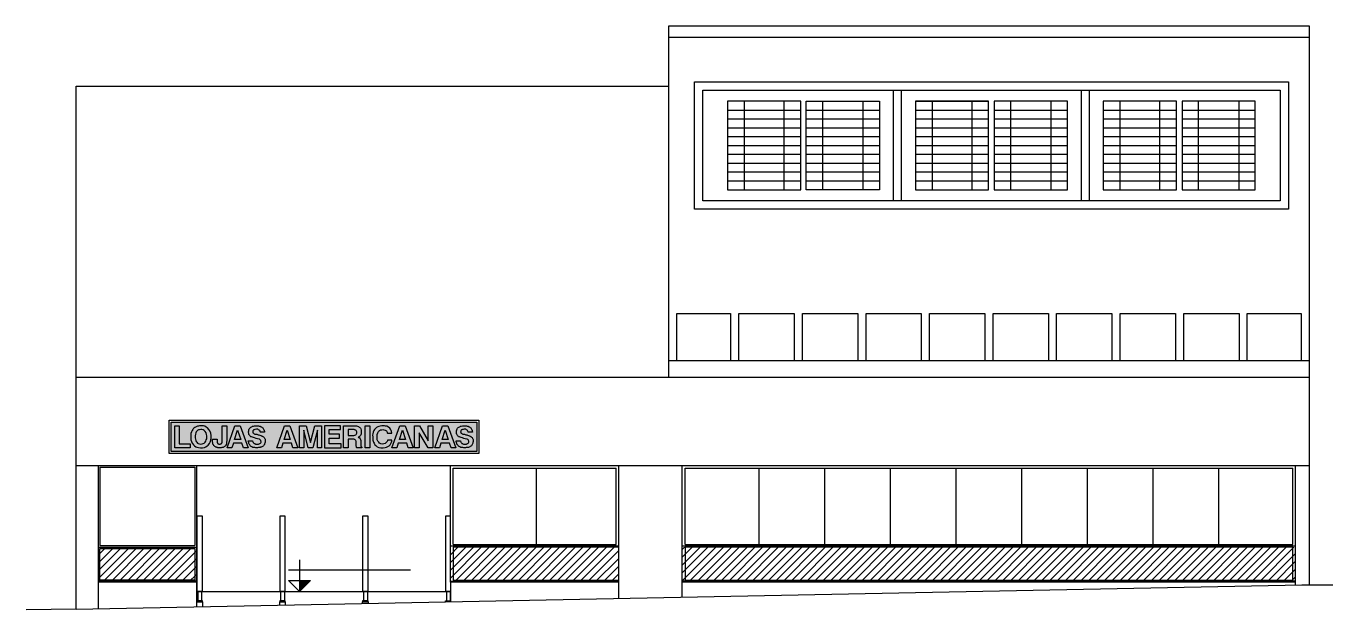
# Model space of a CAD drawing. Header units: metres. Extents: x -367 to 368, y -238 to 223.
# Drawn here: x -173.23 to -149.58, y -100.45 to -89.89 of the extents above; entities that cross this region are included whole.
import ezdxf
from ezdxf.enums import TextEntityAlignment as Align

# ---------------------------------------------------------------- set-up
doc = ezdxf.new("R2010")
doc.units = ezdxf.units.M
doc.linetypes.add('DIVIDE', pattern=[31.75, 12.7, -6.35, 0, -6.35, 0, -6.35])
doc.layers.add('ELE-INSTALAÇÕES', color=160, linetype='Continuous')
doc.layers.add('LA_BAU_BASES GERAIS_R00$0$base', color=253, linetype='Continuous')
doc.styles.add('LA_BAU_BASES GERAIS_R00$0$R60-125-RS', font='romans.shx', dxfattribs={"height": 0.19})
doc.styles.add('LA_BAU_BASES GERAIS_R00$0$R80-100-RS', font='romans.shx', dxfattribs={"height": 0.203})
pattern_1 = [(45, (50, -100), (-0.07071068, 0.07071068), [])]

# ---------------------------------------------------------------- blocks, each defined once
blk = doc.blocks.new('LA_BAU_BASES GERAIS_R00$0$SIMB-INICA-NÍVEL 100')
blk.add_hatch(color=256).paths.add_polyline_path([(2, 2), (0, 2), (0, 0)])
for p, q in [((0, 5.71), (0, 0)), ((-2, 3.9), (20.07, 3.9)), ((-2, 2), (2, 2))]:
    blk.add_line(p, q)
blk.add_lwpolyline([(-2, 2), (0, 0), (2, 2)])
blk = doc.blocks.new('LA_BAU_BASES GERAIS_R00')
at = {"layer": 'LA_BAU_BASES GERAIS_R00$0$base', "ltscale": 0.1}
h = blk.add_hatch(color=256, dxfattribs=at)
h.dxf.hatch_style = 1
h.paths.add_polyline_path([(-165.071, -97.584), (-170.599, -97.584), (-170.599, -97.056), (-165.071, -97.056)])
at = {"layer": 'LA_BAU_BASES GERAIS_R00$0$base'}
for points in [[(-170.258, -97.52), (-170.258, -97.446), (-170.453, -97.446), (-170.453, -97.12), (-170.535, -97.12), (-170.535, -97.52)], [(-169.601, -97.443), (-169.6, -97.434), (-169.598, -97.424), (-169.597, -97.413), (-169.596, -97.402), (-169.595, -97.391), (-169.595, -97.123), (-169.598, -97.12), (-169.673, -97.12), (-169.677, -97.123), (-169.677, -97.391), (-169.677, -97.394), (-169.678, -97.401), (-169.679, -97.407), (-169.68, -97.413), (-169.68, -97.422), (-169.682, -97.429), (-169.686, -97.434), (-169.69, -97.439), (-169.694, -97.443), (-169.7, -97.449), (-169.707, -97.45), (-169.713, -97.451), (-169.722, -97.451), (-169.731, -97.452), (-169.737, -97.451), (-169.743, -97.448), (-169.749, -97.445), (-169.758, -97.442), (-169.763, -97.434), (-169.765, -97.428), (-169.768, -97.424), (-169.77, -97.416), (-169.771, -97.406), (-169.771, -97.362), (-169.84, -97.362), (-169.85, -97.363), (-169.85, -97.411), (-169.85, -97.42), (-169.849, -97.427), (-169.847, -97.437), (-169.846, -97.447), (-169.844, -97.454), (-169.841, -97.459), (-169.836, -97.467), (-169.831, -97.475), (-169.827, -97.481), (-169.823, -97.485), (-169.819, -97.489), (-169.814, -97.492), (-169.808, -97.497), (-169.8, -97.502), (-169.794, -97.507), (-169.789, -97.508), (-169.783, -97.51), (-169.775, -97.513), (-169.763, -97.516), (-169.755, -97.519), (-169.75, -97.519), (-169.74, -97.519), (-169.728, -97.52), (-169.718, -97.52), (-169.708, -97.521), (-169.702, -97.52), (-169.694, -97.519), (-169.686, -97.517), (-169.676, -97.515), (-169.666, -97.513), (-169.657, -97.511), (-169.654, -97.509), (-169.644, -97.503), (-169.634, -97.497), (-169.623, -97.49), (-169.62, -97.485), (-169.616, -97.479), (-169.608, -97.469), (-169.603, -97.461), (-169.602, -97.452)], [(-168.981, -97.51), (-168.972, -97.505), (-168.959, -97.501), (-168.95, -97.496), (-168.936, -97.49), (-168.929, -97.482), (-168.923, -97.471), (-168.914, -97.459), (-168.909, -97.449), (-168.904, -97.438), (-168.902, -97.418), (-168.898, -97.404), (-168.897, -97.387), (-168.898, -97.374), (-168.902, -97.364), (-168.906, -97.351), (-168.91, -97.343), (-168.917, -97.336), (-168.925, -97.328), (-168.932, -97.32), (-168.943, -97.312), (-168.947, -97.311), (-168.957, -97.306), (-168.965, -97.302), (-168.979, -97.298), (-168.998, -97.291), (-169.014, -97.287), (-169.028, -97.283), (-169.041, -97.279), (-169.053, -97.275), (-169.07, -97.272), (-169.086, -97.27), (-169.096, -97.264), (-169.104, -97.259), (-169.113, -97.253), (-169.12, -97.248), (-169.123, -97.238), (-169.124, -97.23), (-169.122, -97.222), (-169.12, -97.215), (-169.113, -97.203), (-169.108, -97.195), (-169.1, -97.194), (-169.088, -97.189), (-169.078, -97.187), (-169.059, -97.184), (-169.047, -97.184), (-169.032, -97.185), (-169.019, -97.192), (-169.007, -97.199), (-168.999, -97.206), (-168.993, -97.217), (-168.988, -97.228), (-168.985, -97.239), (-168.91, -97.239), (-168.91, -97.232), (-168.914, -97.218), (-168.917, -97.204), (-168.921, -97.189), (-168.927, -97.181), (-168.934, -97.17), (-168.942, -97.16), (-168.954, -97.15), (-168.964, -97.143), (-168.974, -97.138), (-168.987, -97.131), (-168.991, -97.128), (-169.007, -97.126), (-169.019, -97.123), (-169.033, -97.121), (-169.051, -97.12), (-169.066, -97.12), (-169.093, -97.123), (-169.112, -97.126), (-169.131, -97.131), (-169.141, -97.138), (-169.158, -97.146), (-169.167, -97.154), (-169.177, -97.164), (-169.187, -97.176), (-169.195, -97.194), (-169.198, -97.211), (-169.201, -97.229), (-169.199, -97.244), (-169.197, -97.257), (-169.194, -97.277), (-169.187, -97.287), (-169.18, -97.298), (-169.171, -97.309), (-169.16, -97.32), (-169.145, -97.323), (-169.131, -97.33), (-169.113, -97.335), (-169.093, -97.342), (-169.064, -97.349), (-169.04, -97.355), (-169.004, -97.365), (-168.995, -97.372), (-168.989, -97.376), (-168.983, -97.381), (-168.979, -97.388), (-168.976, -97.402), (-168.974, -97.411), (-168.974, -97.419), (-168.979, -97.429), (-168.985, -97.437), (-168.996, -97.442), (-169.007, -97.448), (-169.011, -97.448), (-169.018, -97.452), (-169.032, -97.452), (-169.047, -97.452), (-169.059, -97.452), (-169.073, -97.451), (-169.082, -97.447), (-169.088, -97.442), (-169.101, -97.44), (-169.109, -97.432), (-169.115, -97.425), (-169.119, -97.419), (-169.122, -97.413), (-169.126, -97.402), (-169.128, -97.391), (-169.205, -97.391), (-169.205, -97.395), (-169.202, -97.41), (-169.198, -97.422), (-169.195, -97.44), (-169.19, -97.453), (-169.18, -97.463), (-169.171, -97.478), (-169.162, -97.487), (-169.152, -97.494), (-169.139, -97.501), (-169.122, -97.512), (-169.113, -97.513), (-169.101, -97.515), (-169.085, -97.517), (-169.066, -97.519), (-169.051, -97.52), (-169.036, -97.52), (-169.021, -97.517), (-169.01, -97.516), (-168.992, -97.515)], [(-168.279, -97.52), (-168.201, -97.52), (-168.201, -97.198), (-168.119, -97.52), (-168.035, -97.52), (-167.954, -97.198), (-167.954, -97.52), (-167.877, -97.52), (-167.877, -97.12), (-167.999, -97.12), (-168.078, -97.424), (-168.157, -97.12), (-168.279, -97.12)], [(-167.743, -97.446), (-167.743, -97.343), (-167.552, -97.343), (-167.552, -97.275), (-167.743, -97.275), (-167.743, -97.19), (-167.534, -97.19), (-167.534, -97.12), (-167.824, -97.12), (-167.824, -97.52), (-167.524, -97.52), (-167.524, -97.446)], [(-167.089, -97.52), (-167.007, -97.52), (-167.007, -97.12), (-167.089, -97.12)], [(-166.94, -97.416), (-166.928, -97.438), (-166.914, -97.463), (-166.895, -97.48), (-166.871, -97.5), (-166.844, -97.512), (-166.806, -97.52), (-166.761, -97.52), (-166.725, -97.515), (-166.701, -97.508), (-166.678, -97.497), (-166.657, -97.481), (-166.639, -97.466), (-166.626, -97.444), (-166.615, -97.42), (-166.61, -97.399), (-166.609, -97.381), (-166.686, -97.381), (-166.687, -97.392), (-166.694, -97.404), (-166.702, -97.419), (-166.715, -97.431), (-166.729, -97.442), (-166.754, -97.448), (-166.779, -97.451), (-166.808, -97.446), (-166.832, -97.434), (-166.844, -97.42), (-166.858, -97.402), (-166.87, -97.373), (-166.874, -97.346), (-166.875, -97.322), (-166.875, -97.301), (-166.872, -97.277), (-166.862, -97.246), (-166.85, -97.225), (-166.832, -97.208), (-166.811, -97.196), (-166.786, -97.192), (-166.77, -97.191), (-166.749, -97.193), (-166.729, -97.198), (-166.713, -97.206), (-166.706, -97.212), (-166.698, -97.224), (-166.693, -97.234), (-166.689, -97.248), (-166.686, -97.256), (-166.608, -97.256), (-166.612, -97.226), (-166.618, -97.205), (-166.63, -97.185), (-166.646, -97.165), (-166.67, -97.145), (-166.697, -97.131), (-166.721, -97.127), (-166.737, -97.123), (-166.762, -97.12), (-166.79, -97.121), (-166.818, -97.125), (-166.842, -97.132), (-166.86, -97.139), (-166.886, -97.153), (-166.904, -97.171), (-166.92, -97.187), (-166.931, -97.208), (-166.942, -97.234), (-166.951, -97.266), (-166.955, -97.293), (-166.953, -97.321), (-166.953, -97.357), (-166.949, -97.384)], [(-165.947, -97.395), (-166.109, -97.12), (-166.195, -97.12), (-166.195, -97.52), (-166.114, -97.52), (-166.114, -97.246), (-165.951, -97.52), (-165.866, -97.52), (-165.866, -97.12), (-165.947, -97.12)], [(-165.311, -97.451), (-165.32, -97.447), (-165.326, -97.443), (-165.339, -97.44), (-165.348, -97.432), (-165.353, -97.425), (-165.357, -97.419), (-165.36, -97.413), (-165.364, -97.402), (-165.367, -97.391), (-165.443, -97.391), (-165.443, -97.395), (-165.44, -97.41), (-165.436, -97.422), (-165.433, -97.44), (-165.428, -97.453), (-165.418, -97.463), (-165.409, -97.478), (-165.401, -97.487), (-165.39, -97.494), (-165.378, -97.501), (-165.36, -97.512), (-165.352, -97.513), (-165.339, -97.515), (-165.323, -97.517), (-165.304, -97.519), (-165.289, -97.52), (-165.274, -97.52), (-165.259, -97.517), (-165.248, -97.516), (-165.23, -97.515), (-165.22, -97.511), (-165.21, -97.505), (-165.198, -97.501), (-165.188, -97.496), (-165.175, -97.49), (-165.168, -97.482), (-165.161, -97.471), (-165.153, -97.459), (-165.147, -97.449), (-165.142, -97.438), (-165.139, -97.426), (-165.135, -97.404), (-165.135, -97.387), (-165.137, -97.369), (-165.141, -97.36), (-165.145, -97.351), (-165.149, -97.343), (-165.156, -97.336), (-165.164, -97.328), (-165.171, -97.32), (-165.181, -97.312), (-165.186, -97.311), (-165.195, -97.307), (-165.203, -97.302), (-165.217, -97.298), (-165.236, -97.292), (-165.252, -97.287), (-165.266, -97.283), (-165.28, -97.279), (-165.292, -97.275), (-165.308, -97.273), (-165.324, -97.27), (-165.334, -97.264), (-165.342, -97.259), (-165.352, -97.253), (-165.359, -97.248), (-165.361, -97.239), (-165.363, -97.23), (-165.36, -97.222), (-165.359, -97.215), (-165.352, -97.203), (-165.346, -97.195), (-165.338, -97.194), (-165.326, -97.19), (-165.316, -97.187), (-165.297, -97.184), (-165.285, -97.184), (-165.27, -97.185), (-165.258, -97.192), (-165.245, -97.199), (-165.237, -97.206), (-165.232, -97.217), (-165.226, -97.228), (-165.224, -97.239), (-165.148, -97.239), (-165.149, -97.232), (-165.153, -97.218), (-165.156, -97.204), (-165.16, -97.19), (-165.165, -97.181), (-165.172, -97.17), (-165.18, -97.16), (-165.192, -97.15), (-165.202, -97.143), (-165.213, -97.138), (-165.225, -97.131), (-165.229, -97.128), (-165.245, -97.126), (-165.258, -97.123), (-165.271, -97.121), (-165.289, -97.12), (-165.304, -97.12), (-165.331, -97.123), (-165.35, -97.126), (-165.369, -97.131), (-165.379, -97.138), (-165.397, -97.146), (-165.405, -97.154), (-165.416, -97.164), (-165.425, -97.176), (-165.433, -97.194), (-165.436, -97.211), (-165.439, -97.229), (-165.438, -97.244), (-165.435, -97.258), (-165.432, -97.277), (-165.425, -97.287), (-165.418, -97.298), (-165.409, -97.309), (-165.398, -97.32), (-165.383, -97.323), (-165.369, -97.33), (-165.352, -97.335), (-165.331, -97.342), (-165.303, -97.349), (-165.278, -97.355), (-165.243, -97.365), (-165.233, -97.372), (-165.228, -97.376), (-165.221, -97.381), (-165.217, -97.388), (-165.214, -97.402), (-165.213, -97.411), (-165.213, -97.419), (-165.217, -97.429), (-165.224, -97.437), (-165.235, -97.443), (-165.245, -97.448), (-165.25, -97.448), (-165.256, -97.452), (-165.27, -97.452), (-165.285, -97.452), (-165.297, -97.452)]]:
    blk.add_hatch(color=256, dxfattribs=at).paths.add_polyline_path(points)
h = blk.add_hatch(color=256, dxfattribs=at)
h.paths.add_polyline_path([(-170.135, -97.509), (-170.104, -97.517), (-170.071, -97.52), (-170.033, -97.519), (-170, -97.512), (-169.976, -97.5), (-169.95, -97.486), (-169.93, -97.469), (-169.908, -97.442), (-169.892, -97.415), (-169.882, -97.38), (-169.876, -97.338), (-169.877, -97.294), (-169.885, -97.254), (-169.899, -97.215), (-169.919, -97.186), (-169.942, -97.158), (-169.967, -97.144), (-169.991, -97.13), (-170.017, -97.124), (-170.042, -97.121), (-170.063, -97.12), (-170.088, -97.121), (-170.105, -97.126), (-170.122, -97.129), (-170.147, -97.138), (-170.159, -97.146), (-170.173, -97.15), (-170.189, -97.164), (-170.2, -97.178), (-170.209, -97.189), (-170.221, -97.206), (-170.233, -97.229), (-170.243, -97.258), (-170.246, -97.291), (-170.247, -97.317), (-170.247, -97.352), (-170.244, -97.377), (-170.233, -97.406), (-170.223, -97.434), (-170.21, -97.449), (-170.196, -97.468), (-170.178, -97.486), (-170.155, -97.499)])
h.paths.add_polyline_path([(-170.127, -97.434), (-170.139, -97.418), (-170.149, -97.405), (-170.156, -97.386), (-170.162, -97.366), (-170.167, -97.337), (-170.167, -97.301), (-170.162, -97.275), (-170.156, -97.251), (-170.146, -97.232), (-170.139, -97.218), (-170.125, -97.209), (-170.116, -97.201), (-170.104, -97.197), (-170.087, -97.192), (-170.062, -97.188), (-170.044, -97.19), (-170.022, -97.195), (-170.002, -97.206), (-169.984, -97.223), (-169.97, -97.246), (-169.959, -97.277), (-169.956, -97.301), (-169.956, -97.332), (-169.957, -97.358), (-169.967, -97.378), (-169.973, -97.4), (-169.985, -97.417), (-170.002, -97.434), (-170.019, -97.443), (-170.038, -97.449), (-170.064, -97.451), (-170.09, -97.449), (-170.11, -97.443)], flags=16)
h = blk.add_hatch(color=256, dxfattribs=at)
h.paths.add_polyline_path([(-169.453, -97.371), (-169.398, -97.2), (-169.342, -97.371)], flags=16)
h.paths.add_polyline_path([(-169.475, -97.438), (-169.32, -97.438), (-169.293, -97.52), (-169.207, -97.52), (-169.351, -97.12), (-169.446, -97.12), (-169.588, -97.52), (-169.501, -97.52)])
h = blk.add_hatch(color=256, dxfattribs=at)
h.paths.add_polyline_path([(-168.556, -97.371), (-168.501, -97.2), (-168.445, -97.371)], flags=16)
h.paths.add_polyline_path([(-168.423, -97.438), (-168.396, -97.52), (-168.31, -97.52), (-168.453, -97.12), (-168.549, -97.12), (-168.691, -97.52), (-168.604, -97.52), (-168.578, -97.438)])
h = blk.add_hatch(color=256, dxfattribs=at)
h.paths.add_polyline_path([(-167.399, -97.295), (-167.399, -97.189), (-167.292, -97.19), (-167.287, -97.19), (-167.281, -97.192), (-167.272, -97.193), (-167.264, -97.198), (-167.253, -97.205), (-167.247, -97.216), (-167.241, -97.232), (-167.242, -97.254), (-167.244, -97.266), (-167.25, -97.277), (-167.261, -97.284), (-167.274, -97.29), (-167.295, -97.295)], flags=16)
h.paths.add_polyline_path([(-167.301, -97.365), (-167.29, -97.365), (-167.28, -97.369), (-167.271, -97.374), (-167.264, -97.383), (-167.256, -97.392), (-167.255, -97.402), (-167.253, -97.414), (-167.253, -97.43), (-167.253, -97.454), (-167.252, -97.472), (-167.25, -97.487), (-167.249, -97.5), (-167.246, -97.512), (-167.243, -97.52), (-167.153, -97.52), (-167.153, -97.505), (-167.157, -97.503), (-167.163, -97.497), (-167.166, -97.487), (-167.168, -97.475), (-167.168, -97.46), (-167.169, -97.445), (-167.169, -97.429), (-167.169, -97.414), (-167.171, -97.4), (-167.171, -97.386), (-167.175, -97.368), (-167.183, -97.357), (-167.195, -97.339), (-167.208, -97.333), (-167.219, -97.327), (-167.211, -97.326), (-167.201, -97.32), (-167.19, -97.314), (-167.183, -97.305), (-167.174, -97.296), (-167.168, -97.283), (-167.163, -97.268), (-167.16, -97.251), (-167.16, -97.235), (-167.16, -97.216), (-167.163, -97.198), (-167.168, -97.178), (-167.177, -97.166), (-167.187, -97.153), (-167.199, -97.144), (-167.211, -97.137), (-167.228, -97.128), (-167.249, -97.124), (-167.281, -97.12), (-167.481, -97.12), (-167.482, -97.52), (-167.399, -97.52), (-167.399, -97.365)])
h = blk.add_hatch(color=256, dxfattribs=at)
h.paths.add_polyline_path([(-166.471, -97.371), (-166.416, -97.2), (-166.36, -97.371)], flags=16)
h.paths.add_polyline_path([(-166.338, -97.438), (-166.311, -97.52), (-166.224, -97.52), (-166.368, -97.12), (-166.463, -97.12), (-166.606, -97.52), (-166.519, -97.52), (-166.493, -97.438)])
h = blk.add_hatch(color=256, dxfattribs=at)
h.paths.add_polyline_path([(-165.563, -97.438), (-165.536, -97.52), (-165.45, -97.52), (-165.594, -97.12), (-165.689, -97.12), (-165.831, -97.52), (-165.744, -97.52), (-165.718, -97.438)])
h.paths.add_polyline_path([(-165.696, -97.371), (-165.641, -97.2), (-165.585, -97.371)], flags=16)
h = blk.add_hatch(dxfattribs=at)
h.set_pattern_fill('_USER', color=256, scale=0.1, angle=45, pattern_type=0)
h.set_pattern_definition(pattern_1)
h.paths.add_polyline_path([(-171.92, -99.32), (-170.145, -99.32), (-170.145, -99.952), (-171.92, -99.952)])
h = blk.add_hatch(dxfattribs=at)
h.set_pattern_fill('_USER', color=256, scale=0.1, angle=45, pattern_type=0)
h.set_pattern_definition(pattern_1)
h.paths.add_polyline_path([(-165.545, -99.952), (-162.5, -99.952), (-162.5, -99.32), (-165.545, -99.32)])
h = blk.add_hatch(dxfattribs=at)
h.set_pattern_fill('_USER', color=256, scale=0.1, angle=45, pattern_type=0)
h.set_pattern_definition(pattern_1)
h.paths.add_polyline_path([(-161.35, -99.32), (-150.25, -99.32), (-150.25, -99.952), (-161.35, -99.952)])
for p, q in [((-161.6, -90.09), (-150, -90.09)), ((-157.531, -91.049), (-157.531, -93.049)), ((-157.381, -93.049), (-157.381, -91.049)), ((-154.131, -91.049), (-154.131, -93.049)), ((-153.981, -93.049), (-153.981, -91.049)), ((-159.206, -91.249), (-160.531, -91.249)), ((-160.231, -91.249), (-160.231, -92.849)), ((-159.506, -92.849), (-159.506, -91.249)), ((-158.806, -92.849), (-158.806, -91.249)), ((-158.081, -91.249), (-158.081, -92.849)), ((-157.131, -91.249), (-155.806, -91.249)), ((-156.831, -91.249), (-156.831, -92.849)), ((-156.106, -92.849), (-156.106, -91.249)), ((-155.406, -92.849), (-155.406, -91.249)), ((-154.681, -91.249), (-154.681, -92.849)), ((-152.406, -91.249), (-153.731, -91.249)), ((-153.431, -91.249), (-153.431, -92.849)), ((-152.706, -92.849), (-152.706, -91.249)), ((-152.006, -92.849), (-152.006, -91.249)), ((-151.281, -91.249), (-151.281, -92.849)), ((-160.531, -91.409), (-159.206, -91.409)), ((-159.106, -91.409), (-157.781, -91.409)), ((-157.131, -91.409), (-155.806, -91.409)), ((-155.706, -91.409), (-154.381, -91.409)), ((-153.731, -91.409), (-152.406, -91.409)), ((-152.306, -91.409), (-150.981, -91.409)), ((-160.531, -91.569), (-159.206, -91.569)), ((-160.531, -91.729), (-159.206, -91.729)), ((-159.106, -91.569), (-157.781, -91.569)), ((-159.106, -91.729), (-157.781, -91.729)), ((-157.131, -91.569), (-155.806, -91.569)), ((-157.131, -91.729), (-155.806, -91.729)), ((-155.706, -91.569), (-154.381, -91.569)), ((-155.706, -91.729), (-154.381, -91.729)), ((-153.731, -91.569), (-152.406, -91.569)), ((-153.731, -91.729), (-152.406, -91.729)), ((-152.306, -91.569), (-150.981, -91.569)), ((-152.306, -91.729), (-150.981, -91.729)), ((-160.531, -91.889), (-159.206, -91.889)), ((-159.106, -91.889), (-157.781, -91.889)), ((-157.131, -91.889), (-155.806, -91.889)), ((-155.706, -91.889), (-154.381, -91.889)), ((-153.731, -91.889), (-152.406, -91.889)), ((-152.306, -91.889), (-150.981, -91.889)), ((-160.531, -92.049), (-159.206, -92.049)), ((-160.531, -92.209), (-159.206, -92.209)), ((-159.106, -92.049), (-157.781, -92.049)), ((-159.106, -92.209), (-157.781, -92.209)), ((-157.131, -92.049), (-155.806, -92.049)), ((-157.131, -92.209), (-155.806, -92.209)), ((-155.706, -92.049), (-154.381, -92.049)), ((-155.706, -92.209), (-154.381, -92.209)), ((-153.731, -92.049), (-152.406, -92.049)), ((-153.731, -92.209), (-152.406, -92.209)), ((-152.306, -92.049), (-150.981, -92.049)), ((-152.306, -92.209), (-150.981, -92.209)), ((-160.531, -92.369), (-159.206, -92.369)), ((-159.106, -92.369), (-157.781, -92.369)), ((-157.131, -92.369), (-155.806, -92.369)), ((-155.706, -92.369), (-154.381, -92.369)), ((-153.731, -92.369), (-152.406, -92.369)), ((-152.306, -92.369), (-150.981, -92.369)), ((-160.531, -92.529), (-159.206, -92.529)), ((-160.531, -92.689), (-159.206, -92.689)), ((-159.106, -92.529), (-157.781, -92.529)), ((-159.106, -92.689), (-157.781, -92.689)), ((-157.131, -92.529), (-155.806, -92.529)), ((-157.131, -92.689), (-155.806, -92.689)), ((-155.706, -92.529), (-154.381, -92.529)), ((-155.706, -92.689), (-154.381, -92.689)), ((-153.731, -92.529), (-152.406, -92.529)), ((-153.731, -92.689), (-152.406, -92.689)), ((-152.306, -92.529), (-150.981, -92.529)), ((-152.306, -92.689), (-150.981, -92.689)), ((-161.6, -95.94), (-150, -95.94)), ((-172.32, -97.84), (-150, -97.84)), ((-171.92, -97.84), (-171.92, -100.432)), ((-162.5, -100.245), (-162.5, -97.84)), ((-161.35, -100.219), (-161.35, -97.84)), ((-150.25, -100.002), (-150.25, -97.84)), ((-172.32, -100.44), (-150.139, -100)), ((-170.145, -99.952), (-171.92, -99.952)), ((-170.145, -99.952), (-170.145, -100.397)), ((-165.545, -99.952), (-165.545, -100.306)), ((-162.5, -99.952), (-165.545, -99.952)), ((-150.25, -99.952), (-161.35, -99.952)), ((-150.139, -100), (-149.576, -100)), ((-170.145, -100.12), (-165.545, -100.12)), ((-170.12, -100.111, 0), (-170.12, -100.291, 0)), ((-170.05, -100.111, 0), (-170.05, -100.291, 0)), ((-168.62, -100.111, 0), (-168.62, -100.291, 0)), ((-168.55, -100.111, 0), (-168.55, -100.291, 0)), ((-167.12, -100.111, 0), (-167.12, -100.291, 0)), ((-167.05, -100.111, 0), (-167.05, -100.291, 0)), ((-165.62, -100.111, 0), (-165.62, -100.291, 0)), ((-165.55, -100.111, 0), (-165.55, -100.291, 0)), ((-172.32, -100.44), (-173.226, -100.452))]:
    blk.add_line(p, q, dxfattribs=at)
at = {"layer": 'LA_BAU_BASES GERAIS_R00$0$base', "ltscale": 0.01}
for p, q in [((-171.89, -97.87), (-170.175, -97.87)), ((-171.89, -97.87), (-171.89, -99.29)), ((-170.175, -97.87), (-170.175, -99.29)), ((-170.145, -97.84), (-170.145, -99.932)), ((-165.545, -99.952), (-165.545, -97.84)), ((-165.495, -97.89), (-162.55, -97.89)), ((-165.495, -99.27), (-165.495, -97.89)), ((-163.986, -99.27), (-163.986, -97.89)), ((-162.55, -99.27), (-162.55, -97.89)), ((-161.3, -97.89), (-150.3, -97.89)), ((-161.3, -99.27), (-161.3, -97.89)), ((-159.961, -99.27), (-159.961, -97.89)), ((-158.772, -99.27), (-158.772, -97.89)), ((-157.583, -99.27), (-157.583, -97.89)), ((-156.394, -99.27), (-156.394, -97.89)), ((-155.206, -99.27), (-155.206, -97.89)), ((-154.017, -99.27), (-154.017, -97.89)), ((-152.828, -99.27), (-152.828, -97.89)), ((-151.639, -99.27), (-151.639, -97.89)), ((-150.3, -99.27), (-150.3, -97.89)), ((-171.92, -99.315), (-170.145, -99.315)), ((-171.89, -99.29), (-170.175, -99.29)), ((-165.545, -99.295), (-162.5, -99.295)), ((-165.495, -99.27), (-162.55, -99.27)), ((-161.35, -99.295), (-150.25, -99.295)), ((-161.3, -99.27), (-150.3, -99.27)), ((-170.145, -99.932), (-171.92, -99.932)), ((-165.545, -99.932), (-162.5, -99.932)), ((-150.25, -99.932), (-161.35, -99.932))]:
    blk.add_line(p, q, dxfattribs=at)
at = {"layer": 'LA_BAU_BASES GERAIS_R00$0$base'}
for points in [[(-150, -100), (-150, -89.89), (-161.6, -89.89), (-161.6, -96.24)], [(-172.32, -96.24), (-172.32, -90.979), (-161.6, -90.979)], [(-161.45, -95.94), (-161.45, -95.09), (-160.475, -95.09), (-160.475, -95.94)], [(-160.325, -95.94), (-160.325, -95.09), (-159.325, -95.09), (-159.325, -95.94)], [(-159.175, -95.94), (-159.175, -95.09), (-158.175, -95.09), (-158.175, -95.94)], [(-158.025, -95.94), (-158.025, -95.09), (-157.025, -95.09), (-157.025, -95.94)], [(-156.875, -95.94), (-156.875, -95.09), (-155.875, -95.09), (-155.875, -95.94)], [(-155.725, -95.94), (-155.725, -95.09), (-154.725, -95.09), (-154.725, -95.94)], [(-154.575, -95.94), (-154.575, -95.09), (-153.575, -95.09), (-153.575, -95.94)], [(-153.425, -95.94), (-153.425, -95.09), (-152.425, -95.09), (-152.425, -95.94)], [(-152.275, -95.94), (-152.275, -95.09), (-151.275, -95.09), (-151.275, -95.94)], [(-151.125, -95.94), (-151.125, -95.09), (-150.15, -95.09), (-150.15, -95.94)], [(-172.32, -100.44), (-172.32, -96.24), (-150, -96.24)], [(-170.535, -97.12), (-170.453, -97.12), (-170.453, -97.446), (-170.258, -97.446), (-170.258, -97.52), (-170.535, -97.52), (-170.535, -97.12)], [(-169.673, -97.12), (-169.598, -97.12), (-169.595, -97.123), (-169.595, -97.391), (-169.596, -97.402), (-169.597, -97.413), (-169.598, -97.424), (-169.6, -97.434), (-169.601, -97.443), (-169.602, -97.452), (-169.603, -97.461), (-169.608, -97.469), (-169.616, -97.479), (-169.62, -97.485), (-169.623, -97.49), (-169.634, -97.497), (-169.644, -97.503), (-169.654, -97.509), (-169.657, -97.511), (-169.666, -97.513), (-169.676, -97.515), (-169.686, -97.517), (-169.694, -97.519), (-169.702, -97.52), (-169.708, -97.521), (-169.718, -97.52), (-169.728, -97.52), (-169.74, -97.519), (-169.75, -97.519), (-169.755, -97.519), (-169.763, -97.516), (-169.775, -97.513), (-169.783, -97.51), (-169.789, -97.508), (-169.794, -97.507), (-169.8, -97.502), (-169.808, -97.497), (-169.814, -97.492), (-169.819, -97.489), (-169.823, -97.485), (-169.827, -97.481), (-169.831, -97.475), (-169.836, -97.467), (-169.841, -97.459), (-169.844, -97.454), (-169.846, -97.447), (-169.847, -97.437), (-169.849, -97.427), (-169.85, -97.42), (-169.85, -97.411), (-169.85, -97.363), (-169.84, -97.362), (-169.771, -97.362), (-169.771, -97.406), (-169.771, -97.412), (-169.77, -97.418), (-169.768, -97.424), (-169.765, -97.428), (-169.763, -97.434), (-169.76, -97.439), (-169.757, -97.443), (-169.749, -97.445), (-169.743, -97.448), (-169.737, -97.451), (-169.731, -97.452), (-169.722, -97.451), (-169.713, -97.451), (-169.707, -97.45), (-169.701, -97.449), (-169.698, -97.447), (-169.694, -97.443), (-169.69, -97.439), (-169.686, -97.434), (-169.682, -97.429), (-169.68, -97.422), (-169.68, -97.413), (-169.679, -97.407), (-169.678, -97.401), (-169.677, -97.394), (-169.677, -97.391), (-169.677, -97.123), (-169.674, -97.12)], [(-169.588, -97.52), (-169.446, -97.12), (-169.351, -97.12), (-169.207, -97.52), (-169.293, -97.52), (-169.32, -97.438), (-169.475, -97.438), (-169.501, -97.52), (-169.588, -97.52)], [(-168.691, -97.52), (-168.549, -97.12), (-168.453, -97.12), (-168.31, -97.52), (-168.396, -97.52), (-168.423, -97.438), (-168.578, -97.438), (-168.604, -97.52), (-168.691, -97.52)], [(-168.279, -97.52), (-168.279, -97.12), (-168.157, -97.12), (-168.078, -97.424), (-167.999, -97.12), (-167.877, -97.12), (-167.877, -97.52), (-167.954, -97.52), (-167.954, -97.198), (-168.035, -97.52), (-168.119, -97.52), (-168.201, -97.198), (-168.201, -97.52), (-168.279, -97.52)], [(-167.534, -97.12), (-167.824, -97.12), (-167.824, -97.52), (-167.524, -97.52), (-167.524, -97.446), (-167.743, -97.446), (-167.743, -97.343), (-167.552, -97.343), (-167.552, -97.275), (-167.743, -97.275), (-167.743, -97.19), (-167.534, -97.19), (-167.534, -97.12)], [(-166.606, -97.52), (-166.463, -97.12), (-166.368, -97.12), (-166.224, -97.52), (-166.311, -97.52), (-166.338, -97.438), (-166.493, -97.438), (-166.519, -97.52), (-166.606, -97.52)], [(-166.195, -97.52), (-166.195, -97.12), (-166.109, -97.12), (-165.947, -97.395), (-165.947, -97.12), (-165.866, -97.12), (-165.866, -97.52), (-165.951, -97.52), (-166.114, -97.246), (-166.114, -97.52), (-166.195, -97.52)], [(-165.831, -97.52), (-165.689, -97.12), (-165.594, -97.12), (-165.45, -97.52), (-165.536, -97.52), (-165.563, -97.438), (-165.718, -97.438), (-165.744, -97.52), (-165.831, -97.52)], [(-169.453, -97.371), (-169.398, -97.2), (-169.342, -97.371), (-169.453, -97.371)], [(-168.556, -97.371), (-168.501, -97.2), (-168.445, -97.371), (-168.556, -97.371)], [(-166.471, -97.371), (-166.416, -97.2), (-166.36, -97.371), (-166.471, -97.371)], [(-165.696, -97.371), (-165.641, -97.2), (-165.585, -97.371), (-165.696, -97.371)], [(-168.635, -100.367), (-168.635, -100.306), (-168.535, -100.306), (-168.535, -100.365)], [(-167.135, -100.337), (-167.135, -100.306), (-167.035, -100.306), (-167.035, -100.335)]]:
    blk.add_lwpolyline(points, dxfattribs=at)
for points in [[(-150.381, -93.199), (-161.131, -93.199), (-161.131, -90.899), (-150.381, -90.899)], [(-150.531, -93.049), (-160.981, -93.049), (-160.981, -91.049), (-150.531, -91.049)], [(-160.531, -92.849), (-159.206, -92.849), (-159.206, -91.249), (-160.531, -91.249)], [(-159.106, -92.849), (-159.106, -91.249), (-157.781, -91.249), (-157.781, -92.849)], [(-157.131, -92.849), (-155.806, -92.849), (-155.806, -91.249), (-157.131, -91.249)], [(-154.381, -92.849), (-154.381, -91.249), (-155.706, -91.249), (-155.706, -92.849)], [(-153.731, -91.249), (-153.731, -92.849), (-152.406, -92.849), (-152.406, -91.249)], [(-150.981, -92.849), (-150.981, -91.249), (-152.306, -91.249), (-152.306, -92.849)], [(-165.035, -97.62), (-170.635, -97.62), (-170.635, -97.02), (-165.035, -97.02)], [(-165.071, -97.584), (-170.599, -97.584), (-170.599, -97.056), (-165.071, -97.056)], [(-170.063, -97.12), (-170.088, -97.121), (-170.105, -97.126), (-170.122, -97.129), (-170.147, -97.138), (-170.159, -97.146), (-170.173, -97.15), (-170.189, -97.164), (-170.2, -97.178), (-170.209, -97.189), (-170.221, -97.206), (-170.233, -97.229), (-170.243, -97.258), (-170.246, -97.291), (-170.247, -97.317), (-170.247, -97.352), (-170.244, -97.377), (-170.233, -97.406), (-170.223, -97.434), (-170.21, -97.449), (-170.196, -97.468), (-170.178, -97.486), (-170.155, -97.499), (-170.135, -97.509), (-170.104, -97.517), (-170.071, -97.52), (-170.033, -97.519), (-170, -97.512), (-169.976, -97.5), (-169.95, -97.486), (-169.93, -97.469), (-169.908, -97.442), (-169.892, -97.415), (-169.882, -97.38), (-169.876, -97.338), (-169.877, -97.294), (-169.885, -97.254), (-169.899, -97.215), (-169.919, -97.186), (-169.942, -97.158), (-169.967, -97.144), (-169.991, -97.13), (-170.017, -97.124), (-170.042, -97.121)], [(-170.062, -97.188), (-170.087, -97.192), (-170.104, -97.197), (-170.116, -97.201), (-170.125, -97.209), (-170.139, -97.218), (-170.146, -97.232), (-170.156, -97.251), (-170.162, -97.275), (-170.167, -97.301), (-170.167, -97.337), (-170.162, -97.366), (-170.156, -97.386), (-170.149, -97.405), (-170.139, -97.418), (-170.127, -97.434), (-170.11, -97.443), (-170.09, -97.449), (-170.064, -97.451), (-170.038, -97.449), (-170.019, -97.443), (-170.002, -97.434), (-169.985, -97.417), (-169.973, -97.4), (-169.967, -97.378), (-169.957, -97.358), (-169.956, -97.332), (-169.956, -97.301), (-169.959, -97.277), (-169.97, -97.246), (-169.984, -97.223), (-170.002, -97.206), (-170.022, -97.195), (-170.044, -97.19)], [(-168.91, -97.239), (-168.985, -97.239), (-168.988, -97.228), (-168.993, -97.217), (-168.999, -97.206), (-169.007, -97.199), (-169.019, -97.192), (-169.032, -97.185), (-169.047, -97.184), (-169.059, -97.184), (-169.078, -97.187), (-169.088, -97.189), (-169.1, -97.194), (-169.108, -97.195), (-169.113, -97.203), (-169.12, -97.215), (-169.122, -97.222), (-169.124, -97.23), (-169.123, -97.238), (-169.12, -97.248), (-169.113, -97.253), (-169.104, -97.259), (-169.096, -97.264), (-169.086, -97.27), (-169.07, -97.272), (-169.053, -97.275), (-169.041, -97.279), (-169.028, -97.283), (-169.014, -97.287), (-168.998, -97.291), (-168.979, -97.298), (-168.965, -97.302), (-168.957, -97.306), (-168.947, -97.311), (-168.943, -97.312), (-168.932, -97.32), (-168.925, -97.328), (-168.917, -97.336), (-168.91, -97.343), (-168.906, -97.351), (-168.902, -97.364), (-168.898, -97.374), (-168.897, -97.387), (-168.898, -97.404), (-168.902, -97.418), (-168.904, -97.438), (-168.909, -97.449), (-168.914, -97.459), (-168.923, -97.471), (-168.929, -97.482), (-168.936, -97.49), (-168.95, -97.496), (-168.959, -97.501), (-168.972, -97.505), (-168.981, -97.51), (-168.992, -97.515), (-169.01, -97.516), (-169.021, -97.517), (-169.036, -97.52), (-169.051, -97.52), (-169.066, -97.519), (-169.085, -97.517), (-169.101, -97.515), (-169.113, -97.513), (-169.122, -97.512), (-169.139, -97.501), (-169.152, -97.494), (-169.162, -97.487), (-169.171, -97.478), (-169.18, -97.463), (-169.19, -97.453), (-169.195, -97.44), (-169.198, -97.422), (-169.202, -97.41), (-169.205, -97.395), (-169.205, -97.391), (-169.128, -97.391), (-169.126, -97.402), (-169.122, -97.413), (-169.119, -97.419), (-169.115, -97.425), (-169.109, -97.432), (-169.101, -97.44), (-169.088, -97.442), (-169.082, -97.447), (-169.073, -97.451), (-169.059, -97.452), (-169.047, -97.452), (-169.032, -97.452), (-169.018, -97.452), (-169.011, -97.448), (-169.007, -97.448), (-168.996, -97.442), (-168.985, -97.437), (-168.979, -97.429), (-168.974, -97.419), (-168.974, -97.411), (-168.976, -97.402), (-168.979, -97.388), (-168.983, -97.381), (-168.989, -97.376), (-168.995, -97.372), (-169.004, -97.365), (-169.04, -97.355), (-169.064, -97.349), (-169.093, -97.342), (-169.113, -97.335), (-169.131, -97.33), (-169.145, -97.323), (-169.16, -97.32), (-169.171, -97.309), (-169.18, -97.298), (-169.187, -97.287), (-169.194, -97.277), (-169.197, -97.257), (-169.199, -97.244), (-169.201, -97.229), (-169.198, -97.211), (-169.195, -97.194), (-169.187, -97.176), (-169.177, -97.164), (-169.167, -97.154), (-169.158, -97.146), (-169.141, -97.138), (-169.131, -97.131), (-169.112, -97.126), (-169.093, -97.123), (-169.066, -97.12), (-169.051, -97.12), (-169.033, -97.121), (-169.019, -97.123), (-169.007, -97.126), (-168.991, -97.128), (-168.987, -97.131), (-168.974, -97.138), (-168.964, -97.143), (-168.954, -97.15), (-168.942, -97.16), (-168.934, -97.17), (-168.927, -97.181), (-168.921, -97.189), (-168.917, -97.204), (-168.914, -97.218), (-168.91, -97.232)], [(-167.399, -97.52), (-167.482, -97.52), (-167.481, -97.12), (-167.281, -97.12), (-167.249, -97.124), (-167.228, -97.128), (-167.211, -97.137), (-167.199, -97.144), (-167.187, -97.153), (-167.177, -97.166), (-167.168, -97.178), (-167.163, -97.198), (-167.16, -97.216), (-167.16, -97.235), (-167.16, -97.251), (-167.163, -97.268), (-167.168, -97.283), (-167.174, -97.296), (-167.183, -97.305), (-167.19, -97.314), (-167.201, -97.32), (-167.211, -97.326), (-167.219, -97.327), (-167.208, -97.333), (-167.195, -97.339), (-167.183, -97.357), (-167.175, -97.368), (-167.171, -97.386), (-167.171, -97.4), (-167.169, -97.414), (-167.169, -97.429), (-167.169, -97.445), (-167.168, -97.46), (-167.168, -97.475), (-167.166, -97.487), (-167.163, -97.497), (-167.157, -97.503), (-167.153, -97.505), (-167.153, -97.52), (-167.243, -97.52), (-167.246, -97.512), (-167.249, -97.5), (-167.25, -97.487), (-167.252, -97.472), (-167.253, -97.454), (-167.253, -97.43), (-167.253, -97.414), (-167.255, -97.402), (-167.256, -97.392), (-167.264, -97.383), (-167.271, -97.374), (-167.28, -97.369), (-167.29, -97.365), (-167.301, -97.365), (-167.399, -97.365)], [(-167.399, -97.189), (-167.399, -97.295), (-167.295, -97.295), (-167.274, -97.29), (-167.261, -97.284), (-167.25, -97.277), (-167.244, -97.266), (-167.242, -97.254), (-167.241, -97.232), (-167.247, -97.216), (-167.253, -97.205), (-167.264, -97.198), (-167.272, -97.193), (-167.281, -97.192), (-167.287, -97.19), (-167.292, -97.19)], [(-167.007, -97.52), (-167.089, -97.52), (-167.089, -97.12), (-167.007, -97.12)], [(-166.608, -97.256), (-166.612, -97.226), (-166.618, -97.205), (-166.63, -97.185), (-166.646, -97.165), (-166.67, -97.145), (-166.697, -97.131), (-166.721, -97.127), (-166.737, -97.123), (-166.762, -97.12), (-166.79, -97.121), (-166.818, -97.125), (-166.842, -97.132), (-166.86, -97.139), (-166.886, -97.153), (-166.904, -97.171), (-166.92, -97.187), (-166.931, -97.208), (-166.942, -97.234), (-166.951, -97.266), (-166.955, -97.293), (-166.953, -97.321), (-166.953, -97.357), (-166.949, -97.384), (-166.94, -97.416), (-166.928, -97.438), (-166.914, -97.463), (-166.895, -97.48), (-166.871, -97.5), (-166.844, -97.512), (-166.806, -97.52), (-166.761, -97.52), (-166.725, -97.515), (-166.701, -97.508), (-166.678, -97.497), (-166.657, -97.481), (-166.639, -97.466), (-166.626, -97.444), (-166.615, -97.42), (-166.61, -97.399), (-166.609, -97.381), (-166.686, -97.381), (-166.687, -97.392), (-166.694, -97.404), (-166.702, -97.419), (-166.715, -97.431), (-166.729, -97.442), (-166.754, -97.448), (-166.779, -97.451), (-166.808, -97.446), (-166.832, -97.434), (-166.844, -97.42), (-166.858, -97.402), (-166.87, -97.373), (-166.874, -97.346), (-166.875, -97.322), (-166.875, -97.301), (-166.872, -97.277), (-166.862, -97.246), (-166.85, -97.225), (-166.832, -97.208), (-166.811, -97.196), (-166.786, -97.192), (-166.77, -97.191), (-166.749, -97.193), (-166.729, -97.198), (-166.713, -97.206), (-166.706, -97.212), (-166.698, -97.224), (-166.693, -97.234), (-166.689, -97.248), (-166.686, -97.256)], [(-165.148, -97.239), (-165.224, -97.239), (-165.226, -97.228), (-165.232, -97.217), (-165.237, -97.206), (-165.245, -97.199), (-165.258, -97.192), (-165.27, -97.185), (-165.285, -97.184), (-165.297, -97.184), (-165.316, -97.187), (-165.326, -97.19), (-165.338, -97.194), (-165.346, -97.195), (-165.352, -97.203), (-165.359, -97.215), (-165.36, -97.222), (-165.363, -97.23), (-165.361, -97.239), (-165.359, -97.248), (-165.352, -97.253), (-165.342, -97.259), (-165.334, -97.264), (-165.324, -97.27), (-165.308, -97.273), (-165.292, -97.275), (-165.28, -97.279), (-165.266, -97.283), (-165.252, -97.287), (-165.236, -97.292), (-165.217, -97.298), (-165.203, -97.302), (-165.195, -97.307), (-165.186, -97.311), (-165.181, -97.312), (-165.171, -97.32), (-165.164, -97.328), (-165.156, -97.336), (-165.149, -97.343), (-165.145, -97.351), (-165.141, -97.36), (-165.137, -97.369), (-165.135, -97.387), (-165.135, -97.404), (-165.139, -97.426), (-165.142, -97.438), (-165.147, -97.449), (-165.153, -97.459), (-165.161, -97.471), (-165.168, -97.482), (-165.175, -97.49), (-165.188, -97.496), (-165.198, -97.501), (-165.21, -97.505), (-165.22, -97.511), (-165.23, -97.515), (-165.248, -97.516), (-165.259, -97.517), (-165.274, -97.52), (-165.289, -97.52), (-165.304, -97.519), (-165.323, -97.517), (-165.339, -97.515), (-165.352, -97.513), (-165.36, -97.512), (-165.378, -97.501), (-165.39, -97.494), (-165.401, -97.487), (-165.409, -97.478), (-165.418, -97.463), (-165.428, -97.453), (-165.433, -97.44), (-165.436, -97.422), (-165.44, -97.41), (-165.443, -97.395), (-165.443, -97.391), (-165.367, -97.391), (-165.364, -97.402), (-165.36, -97.413), (-165.357, -97.419), (-165.353, -97.425), (-165.348, -97.432), (-165.339, -97.44), (-165.326, -97.443), (-165.32, -97.447), (-165.311, -97.451), (-165.297, -97.452), (-165.285, -97.452), (-165.27, -97.452), (-165.256, -97.452), (-165.25, -97.448), (-165.245, -97.448), (-165.235, -97.443), (-165.224, -97.437), (-165.217, -97.429), (-165.213, -97.419), (-165.213, -97.411), (-165.214, -97.402), (-165.217, -97.388), (-165.221, -97.381), (-165.228, -97.376), (-165.233, -97.372), (-165.243, -97.365), (-165.278, -97.355), (-165.303, -97.349), (-165.331, -97.342), (-165.352, -97.335), (-165.369, -97.33), (-165.383, -97.323), (-165.398, -97.32), (-165.409, -97.309), (-165.418, -97.298), (-165.425, -97.287), (-165.432, -97.277), (-165.435, -97.258), (-165.438, -97.244), (-165.439, -97.229), (-165.436, -97.211), (-165.433, -97.194), (-165.425, -97.176), (-165.416, -97.164), (-165.405, -97.154), (-165.397, -97.146), (-165.379, -97.138), (-165.369, -97.131), (-165.35, -97.126), (-165.331, -97.123), (-165.304, -97.12), (-165.289, -97.12), (-165.271, -97.121), (-165.258, -97.123), (-165.245, -97.126), (-165.229, -97.128), (-165.225, -97.131), (-165.213, -97.138), (-165.202, -97.143), (-165.192, -97.15), (-165.18, -97.16), (-165.172, -97.17), (-165.165, -97.181), (-165.16, -97.19), (-165.156, -97.204), (-165.153, -97.218), (-165.149, -97.232)], [(-168.535, -98.756), (-168.635, -98.756), (-168.635, -100.111), (-168.535, -100.111)], [(-167.035, -98.756), (-167.135, -98.756), (-167.135, -100.111), (-167.035, -100.111)]]:
    blk.add_lwpolyline(points, close=True, dxfattribs=at)
at = {"layer": 'LA_BAU_BASES GERAIS_R00$0$base', "elevation": 0}
blk.add_lwpolyline([(-170.035, -98.756), (-170.135, -98.756), (-170.135, -100.111), (-170.035, -100.111)], close=True, dxfattribs=at)
for points in [[(-165.545, -98.756), (-165.635, -98.756), (-165.635, -100.111), (-165.545, -100.111)], [(-170.035, -100.306), (-170.035, -100.291), (-170.135, -100.291), (-170.135, -100.306)], [(-170.135, -100.397), (-170.135, -100.306), (-170.035, -100.306), (-170.035, -100.395)], [(-168.535, -100.306), (-168.535, -100.291), (-168.635, -100.291), (-168.635, -100.306)], [(-167.035, -100.306), (-167.035, -100.291), (-167.135, -100.291), (-167.135, -100.306)], [(-165.545, -100.306), (-165.635, -100.306), (-165.635, -100.291), (-165.545, -100.291)]]:
    blk.add_lwpolyline(points, dxfattribs=at)
at = {"layer": 'LA_BAU_BASES GERAIS_R00$0$base', "ltscale": 0.01}
blk.add_lwpolyline([(-162.5, -99.32), (-165.495, -99.32), (-165.495, -99.917), (-162.5, -99.917)], dxfattribs=at)
for points in [[(-150.3, -99.32), (-161.3, -99.32), (-161.3, -99.917), (-150.3, -99.917)], [(-171.89, -99.917), (-171.89, -99.34), (-170.175, -99.34), (-170.175, -99.917)]]:
    blk.add_lwpolyline(points, close=True, dxfattribs=at)
at = {"layer": 'LA_BAU_BASES GERAIS_R00$0$base', "xscale": 0.1000000000000014, "yscale": 0.1000000000000014, "zscale": 0.1000000000000014}
blk.add_blockref('LA_BAU_BASES GERAIS_R00$0$SIMB-INICA-NÍVEL 100', (-168.278, -100.12), dxfattribs=at)
at = {"layer": 'LA_BAU_BASES GERAIS_R00$0$base', "style": 'LA_BAU_BASES GERAIS_R00$0$R60-125-RS'}
for p in [(242.782, 218.919), (358.637, 192.964)]:
    blk.add_attdef('S', text='', height=0.19, rotation=90, dxfattribs=at).set_placement(p, align=Align.MIDDLE_CENTER)
at = {"layer": 'LA_BAU_BASES GERAIS_R00$0$base', "style": 'LA_BAU_BASES GERAIS_R00$0$R80-100-RS'}
blk.add_attdef('ACESSO', text='', height=0.203, dxfattribs=at).set_placement((365.922, 191.987), align=Align.TOP_CENTER)
at = {"layer": 'LA_BAU_BASES GERAIS_R00$0$base', "style": 'LA_BAU_BASES GERAIS_R00$0$R60-125-RS'}
blk.add_attdef('S', text='', height=0.19, dxfattribs=at).set_placement((266.114, 180.913), align=Align.MIDDLE_CENTER)

msp = doc.modelspace()

# ---------------------------------------------------------------- block references
at = {"layer": 'ELE-INSTALAÇÕES', "color": 210, "linetype": 'DIVIDE', "ltscale": 0.01}
msp.add_blockref('LA_BAU_BASES GERAIS_R00', (0, 0), dxfattribs=at)

doc.saveas('drawing.dxf')
